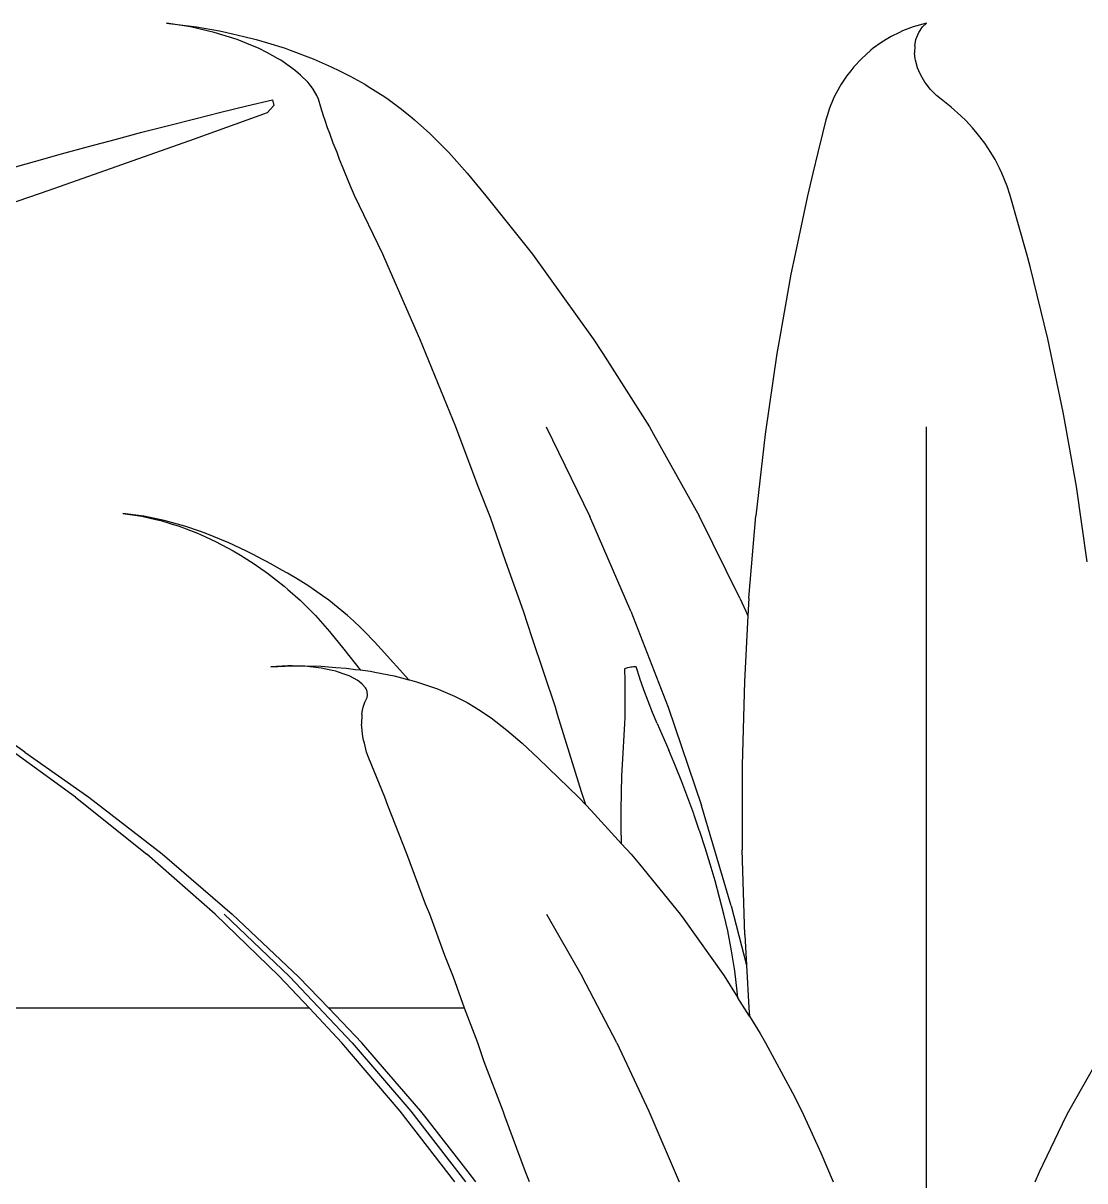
# Model space of a CAD drawing. Header units: metres. Extents: x 244.4 to 340.3, y -4.1 to 64.3.
# Drawn here: x 248.0936 to 248.4465, y 7.7321 to 8.1172 of the extents above; entities that cross this region are included whole.
import ezdxf

# ---------------------------------------------------------------- set-up
doc = ezdxf.new("R2010")
doc.units = ezdxf.units.M
doc.layers.add('Edges', color=7, linetype='Continuous')

# ---------------------------------------------------------------- blocks, each defined once
blk = doc.blocks.new('Novo+Sobrado2m fr')
for p, q in [((-7.43899, -1.10136), (-7.447, -1.10011)), ((-7.447, -1.10011), (-7.43697, -1.10136)), ((-7.19436, -1.10011), (-7.19884, -1.10136)), ((-7.19571, -1.10136), (-7.19436, -1.10011)), ((-7.43112, -1.10317), (-7.43899, -1.10136)), ((-7.43697, -1.10136), (-7.42939, -1.10272)), ((-7.42354, -1.10555), (-7.43112, -1.10317)), ((-7.42939, -1.10272), (-7.42698, -1.10317)), ((-7.42698, -1.10317), (-7.42123, -1.10454)), ((-7.42123, -1.10454), (-7.41714, -1.10555)), ((-7.20606, -1.10454), (-7.2078, -1.10555)), ((-7.20336, -1.10317), (-7.20606, -1.10454)), ((-7.20235, -1.10272), (-7.20336, -1.10317)), ((-7.19884, -1.10136), (-7.20235, -1.10272)), ((-7.19788, -1.10555), (-7.19694, -1.10317)), ((-7.19694, -1.10317), (-7.19571, -1.10136)), ((-7.41835, -1.10765), (-7.42354, -1.10555)), ((-7.41642, -1.10847), (-7.41835, -1.10765)), ((-7.41714, -1.10555), (-7.41342, -1.10665)), ((-7.41338, -1.11002), (-7.41642, -1.10847)), ((-7.41342, -1.10665), (-7.40754, -1.10847)), ((-7.40754, -1.10847), (-7.40593, -1.10905)), ((-7.21206, -1.10847), (-7.21281, -1.10905)), ((-7.20955, -1.10665), (-7.21206, -1.10847)), ((-7.2078, -1.10555), (-7.20955, -1.10665)), ((-7.19828, -1.10765), (-7.19834, -1.11002)), ((-7.19828, -1.10765), (-7.19788, -1.10555)), ((-7.40985, -1.11193), (-7.41338, -1.11002)), ((-7.40903, -1.11246), (-7.40985, -1.11193)), ((-7.40543, -1.11493), (-7.40903, -1.11246)), ((-7.40593, -1.10905), (-7.39827, -1.11193)), ((-7.39827, -1.11193), (-7.3922, -1.11464)), ((-7.21602, -1.11193), (-7.21855, -1.11464)), ((-7.21281, -1.10905), (-7.21602, -1.11193)), ((-7.19808, -1.11193), (-7.19834, -1.11002)), ((-7.19802, -1.11246), (-7.19808, -1.11193)), ((-7.19732, -1.11493), (-7.19802, -1.11246)), ((-7.40409, -1.11592), (-7.40543, -1.11493)), ((-7.40244, -1.11738), (-7.40409, -1.11592)), ((-7.3922, -1.11464), (-7.38946, -1.11592)), ((-7.38946, -1.11592), (-7.3859, -1.11779)), ((-7.21956, -1.11592), (-7.221, -1.11779)), ((-7.21855, -1.11464), (-7.21956, -1.11592)), ((-7.19689, -1.11592), (-7.19732, -1.11493)), ((-7.19627, -1.11738), (-7.19689, -1.11592)), ((-7.40001, -1.11975), (-7.40244, -1.11738)), ((-7.39941, -1.12042), (-7.40001, -1.11975)), ((-7.3859, -1.11779), (-7.38109, -1.12042)), ((-7.221, -1.11779), (-7.22271, -1.12042)), ((-7.19486, -1.11975), (-7.19627, -1.11738)), ((-7.19433, -1.12042), (-7.19486, -1.11975)), ((-7.39823, -1.12202), (-7.39941, -1.12042)), ((-7.39697, -1.12413), (-7.39823, -1.12202)), ((-7.39641, -1.12541), (-7.39697, -1.12413)), ((-7.38109, -1.12042), (-7.37993, -1.12113)), ((-7.37993, -1.12113), (-7.37441, -1.12467)), ((-7.22316, -1.12113), (-7.22501, -1.12467)), ((-7.22271, -1.12042), (-7.22316, -1.12113)), ((-7.19312, -1.12202), (-7.19433, -1.12042)), ((-7.19107, -1.12413), (-7.19312, -1.12202)), ((-7.18951, -1.12541), (-7.19107, -1.12413)), ((-7.42893, -1.12976), (-7.42031, -1.12765)), ((-7.42031, -1.12765), (-7.41175, -1.1256)), ((-7.41354, -1.12995), (-7.41129, -1.12747)), ((-7.41175, -1.1256), (-7.41129, -1.12747)), ((-7.3957, -1.1281), (-7.39641, -1.12541)), ((-7.39475, -1.13088), (-7.3957, -1.1281)), ((-7.37441, -1.12467), (-7.37329, -1.12541)), ((-7.37329, -1.12541), (-7.36932, -1.12837)), ((-7.22533, -1.12541), (-7.22655, -1.12837)), ((-7.22501, -1.12467), (-7.22533, -1.12541)), ((-7.18613, -1.1281), (-7.18951, -1.12541)), ((-7.18298, -1.13088), (-7.18613, -1.1281)), ((-7.44635, -1.13415), (-7.43761, -1.13192)), ((-7.41354, -1.12995), (-7.43778, -1.13865)), ((-7.43761, -1.13192), (-7.42893, -1.12976)), ((-7.39429, -1.13253), (-7.39475, -1.13088)), ((-7.36932, -1.12837), (-7.36611, -1.13088)), ((-7.36611, -1.13088), (-7.36459, -1.13221)), ((-7.22735, -1.13088), (-7.22777, -1.13221)), ((-7.22655, -1.12837), (-7.22735, -1.13088)), ((-7.18128, -1.13253), (-7.18298, -1.13088)), ((-7.45515, -1.13642), (-7.44635, -1.13415)), ((-7.39346, -1.13492), (-7.39429, -1.13253)), ((-7.39271, -1.13681), (-7.39346, -1.13492)), ((-7.36459, -1.13221), (-7.35949, -1.13681)), ((-7.22777, -1.13221), (-7.22893, -1.13681)), ((-7.17906, -1.13492), (-7.18128, -1.13253)), ((-7.17747, -1.13681), (-7.17906, -1.13492)), ((-7.47292, -1.14114), (-7.46401, -1.13875)), ((-7.46401, -1.13875), (-7.45515, -1.13642)), ((-7.43778, -1.13865), (-7.46198, -1.14725)), ((-7.3916, -1.14002), (-7.39271, -1.13681)), ((-7.35949, -1.13681), (-7.35315, -1.14317)), ((-7.22893, -1.13681), (-7.2305, -1.14317)), ((-7.17502, -1.14002), (-7.17747, -1.13681)), ((-7.48189, -1.14358), (-7.47292, -1.14114)), ((-7.39031, -1.14317), (-7.3916, -1.14002)), ((-7.38946, -1.1455), (-7.39031, -1.14317)), ((-7.35315, -1.14317), (-7.34707, -1.14995)), ((-7.2305, -1.14317), (-7.23215, -1.14995)), ((-7.17294, -1.14317), (-7.17502, -1.14002)), ((-7.17157, -1.1455), (-7.17294, -1.14317)), ((-7.49998, -1.14862), (-7.49091, -1.14607)), ((-7.49091, -1.14607), (-7.48189, -1.14358)), ((-7.46198, -1.14725), (-7.48612, -1.15574)), ((-7.3883, -1.14837), (-7.38946, -1.1455)), ((-7.17008, -1.14837), (-7.17157, -1.1455)), ((-7.3876, -1.14995), (-7.3883, -1.14837)), ((-7.38584, -1.15435), (-7.3876, -1.14995)), ((-7.34707, -1.14995), (-7.34087, -1.15753)), ((-7.23215, -1.14995), (-7.23397, -1.15753)), ((-7.16936, -1.14995), (-7.17008, -1.14837)), ((-7.16757, -1.15435), (-7.16936, -1.14995)), ((-7.38445, -1.15742), (-7.38584, -1.15435)), ((-7.16656, -1.15742), (-7.16757, -1.15435)), ((-7.48612, -1.15574), (-7.51022, -1.16412)), ((-7.37505, -1.17698), (-7.38445, -1.15742)), ((-7.34087, -1.15753), (-7.32535, -1.17698)), ((-7.23397, -1.15753), (-7.23804, -1.17698)), ((-7.16104, -1.17698), (-7.16656, -1.15742)), ((-7.37334, -1.18105), (-7.37505, -1.17698)), ((-7.32535, -1.17698), (-7.32051, -1.18358)), ((-7.23804, -1.17698), (-7.23941, -1.18358)), ((-7.1599, -1.18105), (-7.16104, -1.17698)), ((-7.36274, -1.20507), (-7.37334, -1.18105)), ((-7.15401, -1.20507), (-7.1599, -1.18105)), ((-7.32051, -1.18358), (-7.30512, -1.20514)), ((-7.23941, -1.18358), (-7.24321, -1.20514)), ((-7.35284, -1.22948), (-7.36274, -1.20507)), ((-7.14889, -1.22948), (-7.15401, -1.20507)), ((-7.30512, -1.20514), (-7.30194, -1.21001)), ((-7.24321, -1.20514), (-7.24407, -1.21001)), ((-7.30194, -1.21001), (-7.28649, -1.23435)), ((-7.24407, -1.21001), (-7.24795, -1.2368)), ((-7.35076, -1.23435), (-7.35284, -1.22948)), ((-7.14802, -1.23435), (-7.14889, -1.22948)), ((-7.34335, -1.25421), (-7.35076, -1.23435)), ((-7.32084, -1.23435), (-7.3063, -1.26424)), ((-7.28649, -1.23435), (-7.28507, -1.2368)), ((-7.19438, -1.50581), (-7.19438, -1.23435)), ((-7.14454, -1.25421), (-7.14802, -1.23435)), ((-7.28507, -1.2368), (-7.26988, -1.26391)), ((-7.24795, -1.2368), (-7.25105, -1.26391)), ((-7.33928, -1.26454), (-7.34335, -1.25421)), ((-7.14097, -1.27922), (-7.14454, -1.25421)), ((-7.45457, -1.26413), (-7.46147, -1.26315)), ((-7.46147, -1.26315), (-7.45515, -1.26413)), ((-7.45515, -1.26413), (-7.45048, -1.2652)), ((-7.44771, -1.26556), (-7.45457, -1.26413)), ((-7.45048, -1.2652), (-7.4489, -1.26556)), ((-7.4489, -1.26556), (-7.44539, -1.26663)), ((-7.44089, -1.26743), (-7.44771, -1.26556)), ((-7.44539, -1.26663), (-7.44273, -1.26743)), ((-7.33424, -1.27922), (-7.33928, -1.26454)), ((-7.29262, -1.29565), (-7.3063, -1.26424)), ((-7.25642, -1.29133), (-7.26988, -1.26391)), ((-7.25337, -1.29133), (-7.25105, -1.26391)), ((-7.44273, -1.26743), (-7.44046, -1.2683)), ((-7.43603, -1.26908), (-7.44089, -1.26743)), ((-7.44046, -1.2683), (-7.43665, -1.26973)), ((-7.43665, -1.26973), (-7.43567, -1.27018)), ((-7.43411, -1.26973), (-7.43603, -1.26908)), ((-7.43567, -1.27018), (-7.43067, -1.27245)), ((-7.43109, -1.27095), (-7.43411, -1.26973)), ((-7.42735, -1.27245), (-7.43109, -1.27095)), ((-7.43067, -1.27245), (-7.42669, -1.27459)), ((-7.42647, -1.27287), (-7.42735, -1.27245)), ((-7.42228, -1.27482), (-7.42647, -1.27287)), ((-7.42669, -1.27459), (-7.42478, -1.27559)), ((-7.42478, -1.27559), (-7.42241, -1.27707)), ((-7.42241, -1.27707), (-7.41902, -1.27914)), ((-7.42058, -1.27559), (-7.42228, -1.27482)), ((-7.41841, -1.27674), (-7.42058, -1.27559)), ((-7.41481, -1.27861), (-7.41841, -1.27674)), ((-7.41902, -1.27914), (-7.41823, -1.2797)), ((-7.41823, -1.2797), (-7.41423, -1.28248)), ((-7.41376, -1.27914), (-7.41481, -1.27861)), ((-7.41158, -1.2804), (-7.41376, -1.27914)), ((-7.4086, -1.28206), (-7.41158, -1.2804)), ((-7.40674, -1.28307), (-7.4086, -1.28206)), ((-7.32827, -1.29565), (-7.33424, -1.27922)), ((-7.41423, -1.28248), (-7.41338, -1.28307)), ((-7.41338, -1.28307), (-7.41042, -1.2854)), ((-7.41042, -1.2854), (-7.40787, -1.28738)), ((-7.40323, -1.28519), (-7.40674, -1.28307)), ((-7.39965, -1.28738), (-7.40323, -1.28519)), ((-7.40787, -1.28738), (-7.40669, -1.28842)), ((-7.40669, -1.28842), (-7.40254, -1.29205)), ((-7.39778, -1.28868), (-7.39965, -1.28738)), ((-7.3951, -1.29056), (-7.39778, -1.28868)), ((-7.40254, -1.29205), (-7.3975, -1.29706)), ((-7.39301, -1.29205), (-7.3951, -1.29056)), ((-7.38987, -1.29457), (-7.39301, -1.29205)), ((-7.25642, -1.29133), (-7.25438, -1.29565)), ((-7.25337, -1.29133), (-7.2537, -1.29726)), ((-7.3975, -1.29706), (-7.39278, -1.30239)), ((-7.38685, -1.29706), (-7.38987, -1.29457)), ((-7.38486, -1.29889), (-7.38685, -1.29706)), ((-7.32547, -1.30449), (-7.32827, -1.29565)), ((-7.29262, -1.29565), (-7.28027, -1.32759)), ((-7.2537, -1.29726), (-7.25491, -1.31901)), ((-7.25438, -1.29565), (-7.2537, -1.29726)), ((-7.38246, -1.30115), (-7.38486, -1.29889)), ((-7.38116, -1.30239), (-7.38246, -1.30115)), ((-7.39278, -1.30239), (-7.38808, -1.30836)), ((-7.3779, -1.30585), (-7.38116, -1.30239)), ((-7.31772, -1.32759), (-7.32547, -1.30449)), ((-7.38808, -1.30836), (-7.38263, -1.31522)), ((-7.37567, -1.30827), (-7.3779, -1.30585)), ((-7.3664, -1.31847), (-7.37567, -1.30827)), ((-7.40661, -1.31384), (-7.41234, -1.31413)), ((-7.41234, -1.31413), (-7.40519, -1.31388)), ((-7.40519, -1.31388), (-7.40661, -1.31384)), ((-7.40519, -1.31388), (-7.40399, -1.31384)), ((-7.40097, -1.314), (-7.40519, -1.31388)), ((-7.40399, -1.31384), (-7.39561, -1.314)), ((-7.39559, -1.31462), (-7.40097, -1.314)), ((-7.39561, -1.314), (-7.39071, -1.31435)), ((-7.39197, -1.31538), (-7.39559, -1.31462)), ((-7.39067, -1.31568), (-7.39197, -1.31538)), ((-7.39071, -1.31435), (-7.3873, -1.31462)), ((-7.3886, -1.31636), (-7.39067, -1.31568)), ((-7.38632, -1.3172), (-7.3886, -1.31636)), ((-7.3873, -1.31462), (-7.38411, -1.31502)), ((-7.38411, -1.31502), (-7.38263, -1.31522)), ((-7.38263, -1.31522), (-7.37917, -1.31568)), ((-7.37917, -1.31568), (-7.37779, -1.31594)), ((-7.37779, -1.31594), (-7.37133, -1.3172)), ((-7.29466, -1.3148), (-7.29456, -1.31471)), ((-7.29453, -1.31886), (-7.29466, -1.3148)), ((-7.29456, -1.31471), (-7.29433, -1.31461)), ((-7.29433, -1.31461), (-7.294, -1.3145)), ((-7.294, -1.3145), (-7.29359, -1.31439)), ((-7.29359, -1.31439), (-7.29312, -1.31428)), ((-7.29312, -1.31428), (-7.29263, -1.31419)), ((-7.29263, -1.31419), (-7.29215, -1.31413)), ((-7.29215, -1.31413), (-7.29172, -1.31408)), ((-7.29172, -1.31408), (-7.29136, -1.31407)), ((-7.29136, -1.31407), (-7.29109, -1.31408)), ((-7.29109, -1.31408), (-7.29094, -1.31413)), ((-7.29094, -1.31413), (-7.29092, -1.31419)), ((-7.28967, -1.31798), (-7.29092, -1.31419)), ((-7.38579, -1.31745), (-7.38632, -1.3172)), ((-7.38359, -1.31867), (-7.38579, -1.31745)), ((-7.38285, -1.31915), (-7.38359, -1.31867)), ((-7.38195, -1.31992), (-7.38285, -1.31915)), ((-7.38081, -1.32118), (-7.38195, -1.31992)), ((-7.37133, -1.3172), (-7.3664, -1.31847)), ((-7.3664, -1.31847), (-7.36618, -1.31853)), ((-7.36618, -1.31853), (-7.3639, -1.31915)), ((-7.3639, -1.31915), (-7.36087, -1.32014)), ((-7.36087, -1.32014), (-7.35688, -1.32154)), ((-7.29447, -1.32291), (-7.29453, -1.31886)), ((-7.28965, -1.31803), (-7.28967, -1.31798)), ((-7.28964, -1.31806), (-7.28965, -1.31803)), ((-7.28833, -1.3218), (-7.28964, -1.31806)), ((-7.25491, -1.31901), (-7.25566, -1.34692)), ((-7.38109, -1.32594), (-7.38033, -1.32435)), ((-7.38059, -1.32154), (-7.38081, -1.32118)), ((-7.38023, -1.32244), (-7.38059, -1.32154)), ((-7.38033, -1.32435), (-7.38013, -1.32363)), ((-7.38013, -1.32363), (-7.38023, -1.32244)), ((-7.35688, -1.32154), (-7.35589, -1.32194)), ((-7.35589, -1.32194), (-7.3513, -1.32393)), ((-7.3513, -1.32393), (-7.35039, -1.32435)), ((-7.35039, -1.32435), (-7.3471, -1.3261)), ((-7.29449, -1.32696), (-7.29447, -1.32291)), ((-7.28692, -1.32559), (-7.28833, -1.3218)), ((-7.38188, -1.32859), (-7.38159, -1.32758)), ((-7.38159, -1.32758), (-7.38109, -1.32594)), ((-7.3471, -1.3261), (-7.34451, -1.32758)), ((-7.34451, -1.32758), (-7.34325, -1.32839)), ((-7.31702, -1.33), (-7.31772, -1.32759)), ((-7.29458, -1.331), (-7.29449, -1.32696)), ((-7.28544, -1.32935), (-7.28692, -1.32559)), ((-7.28027, -1.32759), (-7.26914, -1.36028)), ((-7.3821, -1.33005), (-7.3822, -1.33323)), ((-7.3821, -1.33005), (-7.38188, -1.32859)), ((-7.34325, -1.32839), (-7.33912, -1.3312)), ((-7.33912, -1.3312), (-7.33388, -1.33522)), ((-7.30905, -1.35574), (-7.31702, -1.33)), ((-7.29475, -1.33504), (-7.29458, -1.331)), ((-7.2839, -1.33307), (-7.28544, -1.32935)), ((-7.38199, -1.33522), (-7.3822, -1.33323)), ((-7.38183, -1.33673), (-7.38199, -1.33522)), ((-7.33388, -1.33522), (-7.32873, -1.33961)), ((-7.29534, -1.34473), (-7.29475, -1.33504)), ((-7.2839, -1.33307), (-7.28001, -1.34195)), ((-7.47725, -1.35751), (-7.50191, -1.33961)), ((-7.49413, -1.34253), (-7.4983, -1.33961)), ((-7.38148, -1.33859), (-7.38183, -1.33673)), ((-7.38121, -1.33961), (-7.38148, -1.33859)), ((-7.38046, -1.34253), (-7.38121, -1.33961)), ((-7.32873, -1.33961), (-7.32335, -1.34464)), ((-7.49413, -1.34253), (-7.47282, -1.35751)), ((-7.37975, -1.34456), (-7.38046, -1.34253)), ((-7.27782, -1.34717), (-7.28001, -1.34195)), ((-7.37441, -1.35751), (-7.37975, -1.34456)), ((-7.32335, -1.34464), (-7.31005, -1.35751)), ((-7.2956, -1.3504), (-7.29534, -1.34473)), ((-7.27571, -1.35244), (-7.27782, -1.34717)), ((-7.25566, -1.34692), (-7.25562, -1.37503)), ((-7.29576, -1.35608), (-7.2956, -1.3504)), ((-7.27369, -1.35774), (-7.27571, -1.35244)), ((-7.47725, -1.35751), (-7.45354, -1.37647)), ((-7.47282, -1.35751), (-7.44846, -1.37642)), ((-7.37345, -1.36025), (-7.37441, -1.35751)), ((-7.31005, -1.35751), (-7.30762, -1.36006)), ((-7.30762, -1.36006), (-7.30905, -1.35574)), ((-7.29584, -1.36176), (-7.29576, -1.35608)), ((-7.27175, -1.36308), (-7.27369, -1.35774)), ((-7.36711, -1.37642), (-7.37345, -1.36025)), ((-7.30762, -1.36006), (-7.30582, -1.36195)), ((-7.30582, -1.36195), (-7.29571, -1.373)), ((-7.29582, -1.36745), (-7.29584, -1.36176)), ((-7.25925, -1.39366), (-7.26914, -1.36028)), ((-7.2716, -1.36352), (-7.27175, -1.36308)), ((-7.26989, -1.36846), (-7.2716, -1.36352)), ((-7.29571, -1.373), (-7.29582, -1.36745)), ((-7.26973, -1.36893), (-7.26989, -1.36846)), ((-7.26795, -1.37437), (-7.26973, -1.36893)), ((-7.29571, -1.373), (-7.29253, -1.37647)), ((-7.26626, -1.37984), (-7.26795, -1.37437)), ((-7.43084, -1.39643), (-7.45354, -1.37647)), ((-7.44846, -1.37642), (-7.42511, -1.39643)), ((-7.36085, -1.3931), (-7.36711, -1.37642)), ((-7.29253, -1.37647), (-7.28971, -1.3798)), ((-7.2548, -1.40331), (-7.25562, -1.37503)), ((-7.28971, -1.3798), (-7.27624, -1.39643)), ((-7.26466, -1.38534), (-7.26626, -1.37984)), ((-7.26315, -1.39086), (-7.26466, -1.38534)), ((-7.35946, -1.39643), (-7.36085, -1.3931)), ((-7.26172, -1.39641), (-7.26315, -1.39086)), ((-7.25925, -1.39366), (-7.25423, -1.41343)), ((-7.40965, -1.41693), (-7.43084, -1.39643)), ((-7.42777, -1.39643), (-7.40615, -1.41716)), ((-7.40298, -1.41736), (-7.42511, -1.39643)), ((-7.35448, -1.4102), (-7.35946, -1.39643)), ((-7.32072, -1.39643), (-7.30883, -1.41716)), ((-7.27624, -1.39643), (-7.27497, -1.39813)), ((-7.26039, -1.40198), (-7.26172, -1.39641)), ((-7.27497, -1.39813), (-7.26159, -1.41693)), ((-7.25913, -1.40863), (-7.26039, -1.40198)), ((-7.2548, -1.40331), (-7.25423, -1.41343)), ((-7.25808, -1.41531), (-7.25913, -1.40863)), ((-7.35161, -1.41736), (-7.35448, -1.4102)), ((-7.25725, -1.42201), (-7.25808, -1.41531)), ((-7.25423, -1.41343), (-7.25343, -1.42763)), ((-7.40965, -1.41693), (-7.39947, -1.42774)), ((-7.38525, -1.43921), (-7.40615, -1.41716)), ((-7.40298, -1.41736), (-7.39304, -1.42774)), ((-7.34798, -1.42767), (-7.35161, -1.41736)), ((-7.29734, -1.43921), (-7.30883, -1.41716)), ((-7.26159, -1.41693), (-7.25705, -1.42422)), ((-7.25705, -1.42422), (-7.25725, -1.42201)), ((-7.25325, -1.43032), (-7.25705, -1.42422)), ((-7.39947, -1.42774), (-7.57592, -1.42774)), ((-7.38866, -1.43921), (-7.39947, -1.42774)), ((-7.34796, -1.42774), (-7.39304, -1.42774)), ((-7.38207, -1.43921), (-7.39304, -1.42774)), ((-7.34796, -1.42774), (-7.34798, -1.42767)), ((-7.3435, -1.43921), (-7.34796, -1.42774)), ((-7.25343, -1.42763), (-7.25325, -1.43032)), ((-7.25325, -1.43032), (-7.24961, -1.43618)), ((-7.36929, -1.46191), (-7.38866, -1.43921)), ((-7.38525, -1.43921), (-7.36579, -1.46191)), ((-7.37663, -1.4455), (-7.38207, -1.43921)), ((-7.34135, -1.4455), (-7.3435, -1.43921)), ((-7.29734, -1.43921), (-7.28663, -1.46191)), ((-7.24961, -1.43618), (-7.24783, -1.43921)), ((-7.24783, -1.43921), (-7.23892, -1.45581)), ((-7.36245, -1.46191), (-7.37663, -1.4455)), ((-7.33513, -1.46191), (-7.34135, -1.4455)), ((-7.14703, -1.46191), (-7.13779, -1.4455)), ((-7.23892, -1.45581), (-7.23585, -1.46191)), ((-7.35111, -1.48542), (-7.36929, -1.46191)), ((-7.36579, -1.46191), (-7.34759, -1.48542)), ((-7.3611, -1.46365), (-7.36245, -1.46191)), ((-7.33455, -1.46365), (-7.33513, -1.46191)), ((-7.28663, -1.46191), (-7.27662, -1.48542)), ((-7.23585, -1.46191), (-7.2295, -1.47581)), ((-7.14793, -1.46365), (-7.14703, -1.46191)), ((-7.34669, -1.48216), (-7.3611, -1.46365)), ((-7.32769, -1.48216), (-7.33455, -1.46365)), ((-7.15681, -1.48216), (-7.14793, -1.46365)), ((-7.2295, -1.47581), (-7.22542, -1.48542)), ((-7.34416, -1.48542), (-7.34669, -1.48216)), ((-7.32636, -1.48542), (-7.32769, -1.48216)), ((-7.15827, -1.48542), (-7.15681, -1.48216))]:
    blk.add_line(p, q)

msp = doc.modelspace()

# ---------------------------------------------------------------- block references
at = {"layer": 'Edges'}
msp.add_blockref('Novo+Sobrado2m fr', (255.5882, 9.21727), dxfattribs=at)

doc.saveas('drawing.dxf')
